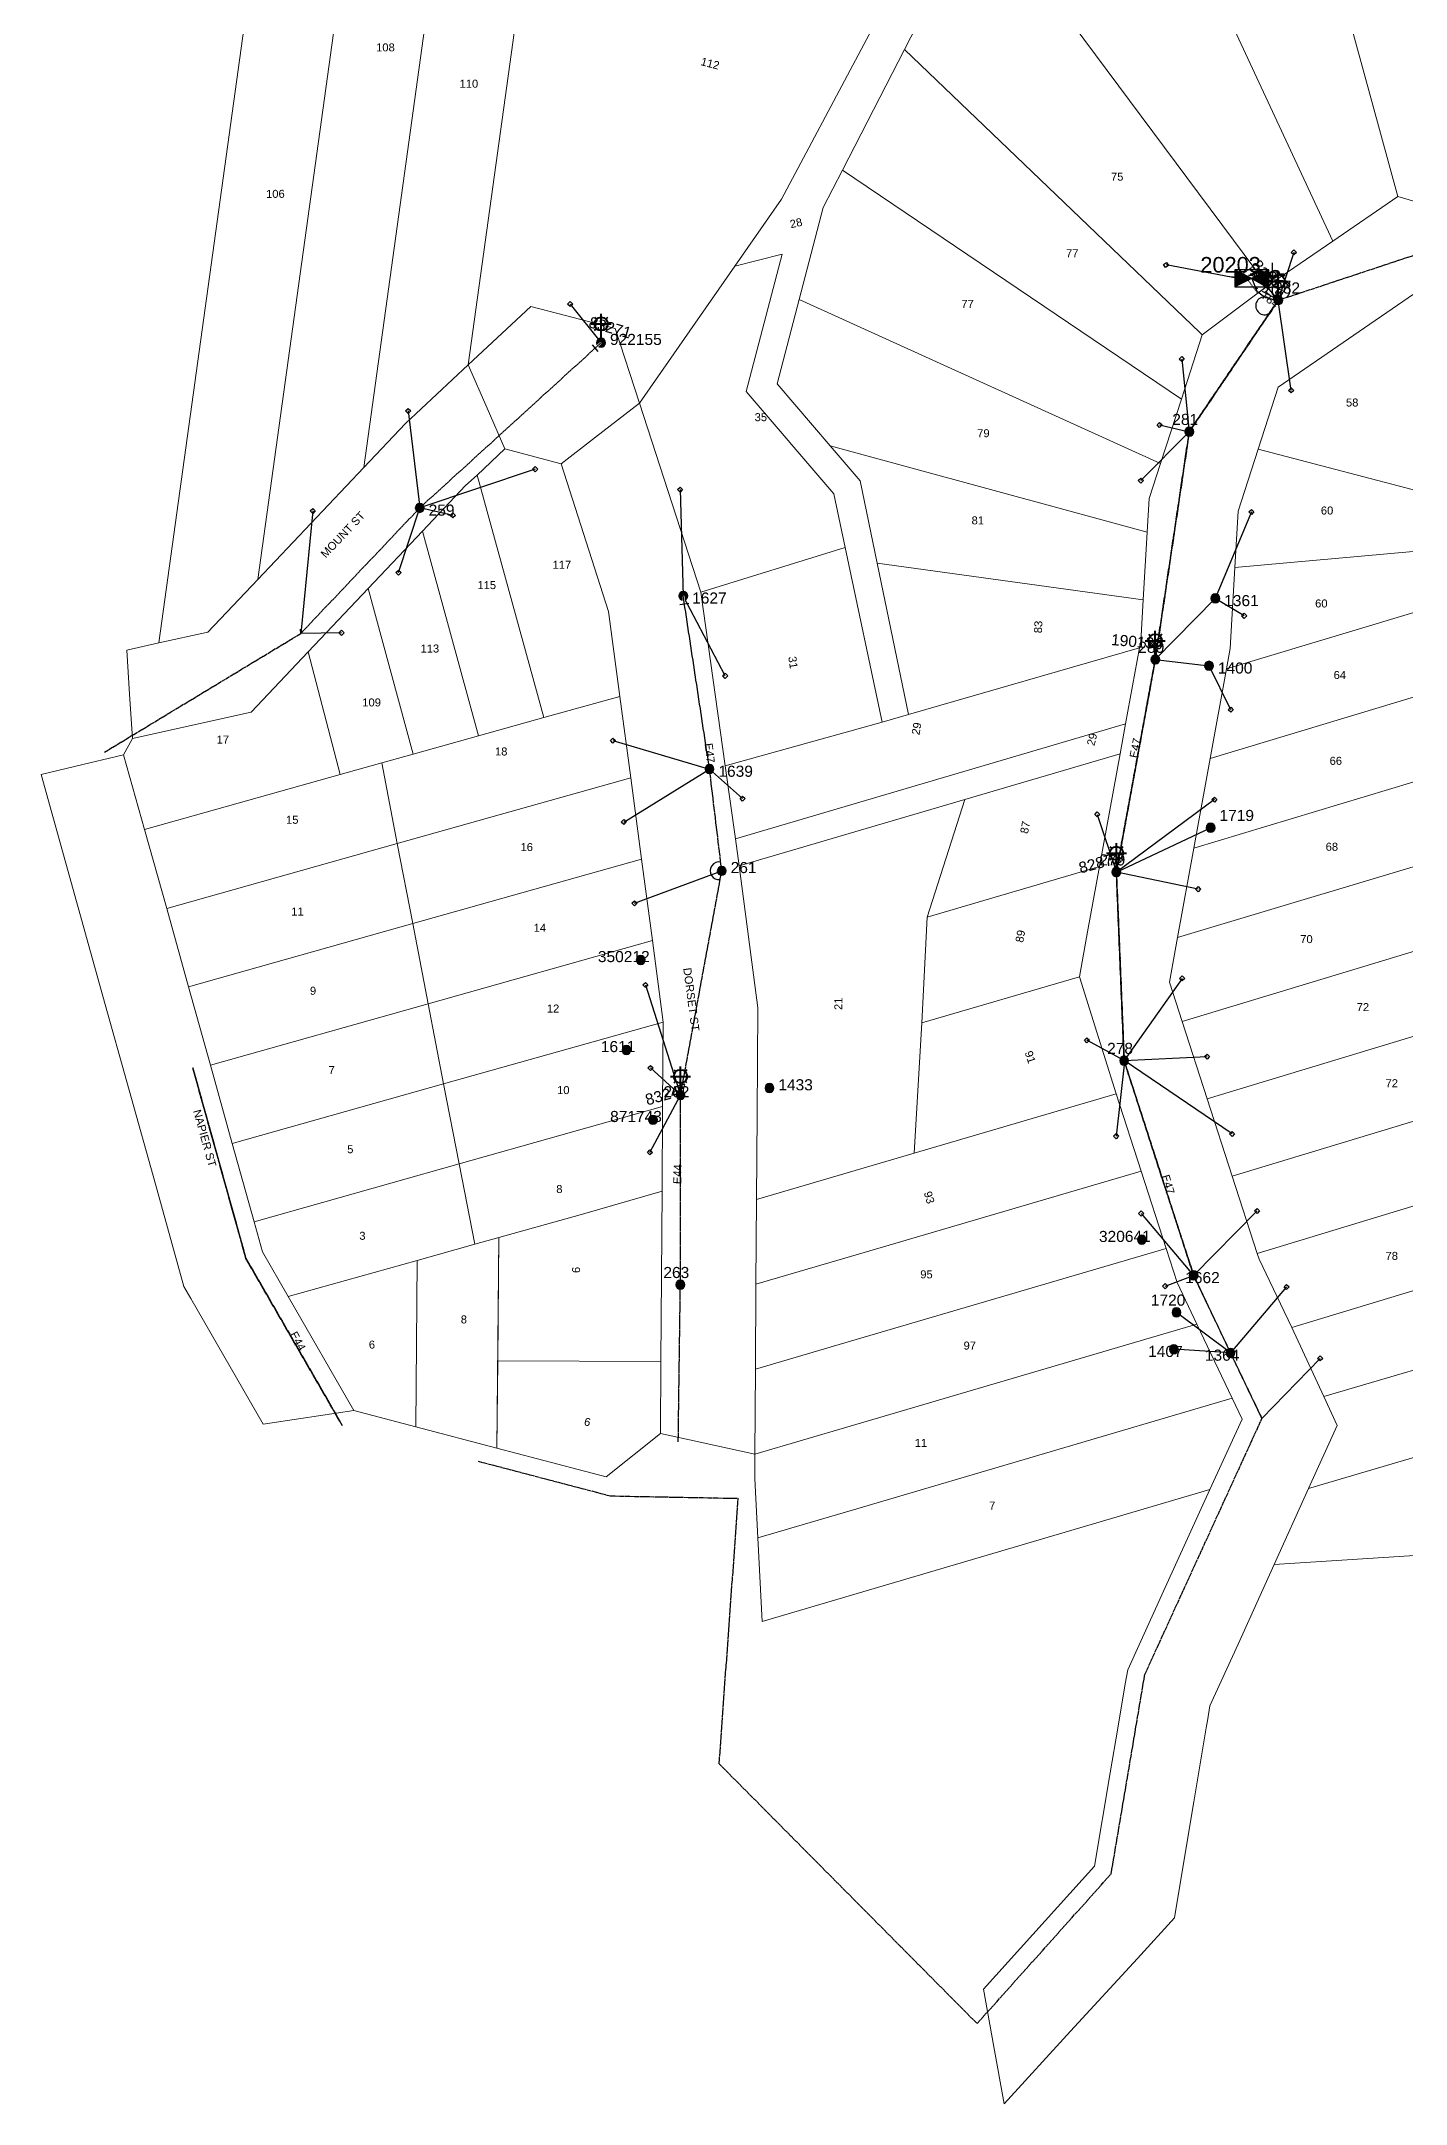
# Model space of a CAD drawing. Header units: metres. Extents: x 252878 to 253885, y 6267535 to 6268425.
# Drawn here: x 252877.7 to 253184.8, y 6267663.7 to 6268127.7 of the extents above; entities that cross this region are included whole.
import ezdxf
from ezdxf.enums import TextEntityAlignment as Align

# ---------------------------------------------------------------- set-up
doc = ezdxf.new("R2010")
doc.units = ezdxf.units.M
for name, pattern in [('Cable Exist OH', [1, 1, 0]), ('Cable Exist UG', [8.2, 4, -1.2, 1.8, -1.2]), ('HIDDEN', [0.375, 0.25, -0.125]), ('HIDDEN2', [0.1875, 0.125, -0.0625])]:
    doc.linetypes.add(name, pattern=pattern)
doc.layers.get('0').update_dxf_attribs({"color": 6})
for name, color, linetype, lineweight in [('Cadastre Land Parcels_SP_EXT', 9, 'Continuous', 5), ('Cadastre Other Property_SP_EXT', 9, 'HIDDEN', 5), ('Cadastre Roads_SP_EXT', 9, 'Continuous', 5)]:
    doc.layers.add(name, color=color, linetype=linetype, lineweight=lineweight)
for name, color, linetype in [('Duct_SP_EXT', 7, 'Continuous'), ('Equip_LV_EXT', 7, 'Continuous'), ('Equip_SP_SL_EXT', 7, 'Continuous'), ('Mains_HV_EXT', 7, 'Continuous'), ('Mains_LV_EXT', 7, 'Continuous'), ('Mains_SL_EXT', 7, 'Continuous'), ('Services_SP_EXT', 7, 'Continuous'), ('Sub_SP_EXT', 7, 'Continuous'), ('SupportsOH_SP_TR_HV_LV_SL_EXT', 7, 'Continuous'), ('Trench_SP_EXT', 7, 'Continuous')]:
    doc.layers.add(name, color=color, linetype=linetype)
doc.styles.add('iecARIAL', font='arial.ttf', dxfattribs={"height": 2})
doc.styles.add('POLE_LABEL', font='arial.ttf')
doc.styles.get("Standard").update_dxf_attribs({"font": 'arial.ttf'})

# ---------------------------------------------------------------- blocks, each defined once
blk = doc.blocks.new('SUB_PADMOUNT_EXT')
for points in [[(0, 0), (-3.84, 1.92), (-3.84, -1.92)], [(0, 0), (3.84, 1.92), (3.84, -1.92)]]:
    blk.add_hatch(color=256).paths.add_polyline_path(points)
for p, q in [((3.84, 1.92), (-3.84, -1.92)), ((-3.84, 1.92), (3.84, -1.92))]:
    blk.add_line(p, q)
blk.add_lwpolyline([(-3.84, -1.92), (3.84, -1.92), (3.84, 1.92), (-3.84, 1.92)], close=True)
for tag, height, flags, p in [('STREET_CODE', 0.2, 9, (1.5, 0)), ('ASSET_NUM', 3.5, 8, (2, 2)), ('CONSTRUCTED_VOLTAGE', 0.2, 9, (1.5, -0.2)), ('OPERATING_VOLTAGE', 0.2, 9, (1.5, -0.6)), ('ORIENTATION', 0.2, 9, (1.5, -0.8)), ('OWNED_BY', 0.2, 9, (1.5, -1)), ('OPERATED_BY', 0.2, 9, (1.5, -1.2)), ('SECONDARY_VOLTAGE', 0.2, 9, (1.5, -1.6)), ('STATE', 0.2, 9, (1.5, -1.8)), ('SUBSTATION_TYPE', 0.2, 9, (1.5, -2.2)), ('STREETNAME', 0.2, 9, (1.5, -3)), ('SUBURB', 0.2, 9, (1.5, -3.2)), ('Z', 0.2, 1, (1.5, -3.6)), ('NO_PHASES', 0.2, 9, (1.5, -0.4)), ('MAINTAINED_BY', 0.2, 9, (1.5, -1.4)), ('PARENT', 0.2, 9, (1.5, -2)), ('USAGE', 0.2, 9, (1.5, -2.4)), ('LEGEND', 0.2, 9, (1.5, -2.6)), ('LOCATION', 0.2, 9, (1.5, -2.8)), ('NOTES', 0.2, 9, (1.5, -3.4))]:
    blk.add_attdef(tag, text='', height=height, dxfattribs=dict(flags=flags)).set_placement(p, align=Align.MIDDLE_LEFT)
blk = doc.blocks.new('SL_LANTERN_EXT')
at = {"lineweight": 40}
for p, q in [((-1.46, 5.68), (-1.06, 5.28)), ((0, 1.97), (0, 6.47)), ((1.46, 5.68), (1.06, 5.28)), ((-2.25, 4.22), (2.25, 4.22)), ((-1.46, 2.76), (-1.06, 3.16)), ((0, 0), (0, 2.72)), ((1.46, 2.76), (1.06, 3.16))]:
    blk.add_line(p, q, dxfattribs=at)
blk.add_circle((0, 4.22), 1.5, dxfattribs=at)
at = {"style": 'iecARIAL', "flags": 8}
blk.add_attdef('ASSET_NUM', (1.5, 1.5), '', height=2.5, dxfattribs=at)
for tag, p, height, flags in [('OPERATING_VOLTAGE', (0.98, -1.65), 0.2, 9), ('ORIENTATION', (0.98, -1.85), 0.2, 9), ('OWNED_BY', (0.98, -2.05), 0.2, 9), ('STATE', (0.98, -2.25), 0.2, 9), ('CONSTRUCTED_VOLTAGE', (0.98, -0.65), 0.2, 9), ('CONTROL_TYPE', (0.98, -0.85), 0.2, 9), ('LANTERN_PURPOSE', (0.98, -1.05), 0.2, 9), ('LANTERN_TYPE', (0.98, -1.25), 0.2, 9), ('NO_PHASES', (0.98, -1.45), 0.2, 9), ('USAGE', (0.98, -2.45), 0.2, 9), ('CEXIST', (0.98, -2.65), 0.2, 9), ('CNEW', (0.98, -2.85), 0.2, 9), ('CNUMBER', (0.98, -3.05), 0.2, 9), ('CREMOVE', (0.98, -3.25), 0.2, 9), ('CREPLACE', (0.98, -3.45), 0.2, 9), ('LKINGHEIGHT', (0.98, -3.65), 0.2, 9), ('LBRACKET', (0.98, -3.85), 0.2, 9), ('LBRACKETVOCAB', (0.98, -4.05), 0.2, 9), ('LCATEGORY', (0.98, -4.25), 0.2, 9), ('LCHARGE1', (0.98, -4.45), 0.2, 9), ('LCHARGE1PERCENT', (0.98, -4.65), 0.2, 9), ('LNUMBER', (2.18, -3.25), 2.5, 8), ('STREETNAME', (0.98, -9.25), 0.2, 9), ('SUBURB', (0.98, -9.45), 0.2, 1), ('LCHARGE2', (0.98, -4.85), 0.2, 9), ('LCHARGE2PERCENT', (0.98, -5.05), 0.2, 9), ('LCHARGE3', (0.98, -5.25), 0.2, 9), ('LCHARGE3PERCENT', (0.98, -5.45), 0.2, 9), ('LEXIST', (0.98, -5.65), 0.2, 9), ('LLAMP', (0.98, -5.85), 0.2, 9), ('LLAMPVOCAB', (0.98, -6.05), 0.2, 9), ('LMAST', (0.98, -6.25), 0.2, 9), ('LMASTVOCAB', (0.98, -6.45), 0.2, 9), ('LNEW', (0.98, -6.65), 0.2, 9), ('LANTNUMBER', (0.98, -6.85), 0.2, 9), ('LOUTREACH', (0.98, -7.25), 0.2, 9), ('LOUTREACHVOCAB', (0.98, -7.45), 0.2, 9), ('LRATECODE', (0.98, -7.65), 0.2, 9), ('LREMOVE', (0.98, -7.85), 0.2, 9), ('LREPLACE', (0.98, -8.05), 0.2, 9), ('LTYPE', (0.98, -8.25), 0.2, 9), ('LTYPEVOCAB', (0.98, -8.45), 0.2, 9), ('LEGEND', (0.98, -8.65), 0.2, 9), ('LOCATION', (0.98, -8.85), 0.2, 9), ('NOTES', (0.98, -9.05), 0.2, 9)]:
    blk.add_attdef(tag, p, '', height=height, dxfattribs=dict(flags=flags))
blk = doc.blocks.new('CCP_EXT')
blk.add_wipeout([(0, 0.57), (0.57, 0), (0, -0.57), (-0.57, 0)])
blk.add_lwpolyline([(-0.57, 0), (0, 0.57), (0.57, 0), (0, -0.57), (-0.57, 0)])
at = {"flags": 1}
blk.add_attdef('Z', (0, 0), '', height=0.2, dxfattribs=at)
at = {"flags": 9}
for tag, p in [('CCP_TYPE', (0, 0)), ('CONSTRUCTED_VOLTAGE', (0, -0.2)), ('OPERATING_VOLTAGE', (0, -0.6)), ('ORIENTATION', (0, -0.8)), ('OWNED_BY', (0, -1)), ('STATE', (0, -1.8)), ('NO_PHASES', (0, -0.4)), ('USAGE', (0, -1.2)), ('LEGEND', (0, -1.4)), ('LIFE_SUPPORT', (0, -1.6)), ('NOTES', (0, -2))]:
    blk.add_attdef(tag, text='', height=0.2, dxfattribs=at).set_placement(p, align=Align.MIDDLE_LEFT)
blk = doc.blocks.new('POLE_EXT')
blk.add_hatch(color=256).paths.add_polyline_path([(-1, 0, 1), (1, 0, 1)])
blk.add_lwpolyline([(-1, 0, 1), (1, 0, 1)], format="xyb", close=True)
for tag, height, flags, p in [('pNumber', 2.5, 8, (-17.84, 2.07)), ('OWNED_BY', 0.2, 9, (1.35, -0.4)), ('SPECIAL_USE', 0.2, 9, (1.35, -0.8)), ('STATE', 0.2, 9, (1.35, -1)), ('cLV', 0.2, 9, (1.35, -1.4)), ('hDepth', 0.2, 9, (1.35, -1.6)), ('hDia', 0.2, 9, (1.35, -1.8)), ('cHV', 0.2, 9, (1.35, -2)), ('cLinedev', 0.2, 9, (1.35, -3.4)), ('pExisting', 0.2, 9, (1.35, -3.8)), ('pFooting', 0.2, 9, (1.35, -4.4)), ('pNew', 0.2, 9, (1.35, -4.6)), ('PARENT', 0.2, 9, (1.35, -0.6)), ('USAGE', 0.2, 9, (1.35, -1.2)), ('LBRACKET', 0.2, 9, (1.35, -2.2)), ('LExisting', 0.2, 9, (1.35, -2.4)), ('LANTNUMBER', 0.2, 9, (1.35, -2.6)), ('LOther', 0.2, 9, (1.35, -2.8)), ('LRemove', 0.2, 9, (1.35, -3)), ('LEGEND', 0.2, 9, (1.35, -3.2)), ('LOCATION', 0.2, 9, (1.35, -3.6)), ('PFNUMBER', 0.2, 9, (1.35, -4)), ('NEWPFNUMBER', 0.2, 9, (1.35, -4.2)), ('pRelocate', 0.2, 9, (1.35, -5)), ('pRemove', 0.2, 9, (1.35, -5.2)), ('pReplace', 0.2, 9, (1.35, -5.4)), ('pStay', 0.2, 9, (1.35, -5.6)), ('pType', 0.2, 9, (1.35, -5.8)), ('cspan', 0.2, 9, (1.35, -6)), ('STREETNAME', 0.2, 9, (1.35, -6.2)), ('SUBURB', 0.2, 9, (1.35, -6.4)), ('OPERATED_BY', 0.2, 9, (1.36, -7.01)), ('NOTES', 0.2, 9, (1.35, -6.6)), ('MAINTAINED_BY', 0.2, 9, (1.36, -6.81))]:
    blk.add_attdef(tag, text='', height=height, dxfattribs=dict(flags=flags)).set_placement(p, align=Align.MIDDLE_LEFT)
at = {"style": 'POLE_LABEL'}
for tag, height, flags, p in [('STRUCTURE_PLANT_NUMBER', 0.2, 9, (1.35, 0.03)), ('ASSET_NUM', 2.5, 8, (2, 2)), ('STREET_CODE', 0.2, 9, (1.35, -0.2))]:
    blk.add_attdef(tag, text='', height=height, dxfattribs=dict(at, flags=flags)).set_placement(p, align=Align.MIDDLE_LEFT)
at = {"flags": 1}
blk.add_attdef('Z', (1.35, -7.33), '', height=0.2, dxfattribs=at)
blk = doc.blocks.new('LV_UG_DFUSE_CLOSED_EXT')
for points in [[(1, 0), (0, 0)], [(5.04, 0.73), (2.16, -0.72)], [(5.05, -0.71), (2.16, 0.72)], [(6.2, 0.01), (7.2, 0.01)]]:
    blk.add_lwpolyline(points)
for centre in [(1.8, 0), (5.4, 0.01)]:
    blk.add_circle(centre, 0.8)
at = {"flags": 9}
for tag, p in [('ACTUAL_STATUS', (0, 0)), ('CONSTRUCTED_VOLTAGE', (0, -0.2)), ('OPERATING_VOLTAGE', (0, -0.6)), ('ORIENTATION', (0, -0.8)), ('STATE', (0, -1)), ('SWITCH_TYPE', (0, -1.2)), ('NO_PHASES', (0, -0.4)), ('USAGE', (0, -1.4)), ('NOTES', (0, -1.6))]:
    blk.add_attdef(tag, text='', height=0.2, dxfattribs=at).set_placement(p, align=Align.MIDDLE_LEFT)
at = {"flags": 1}
blk.add_attdef('Z', (0, 0), '', height=0.2, dxfattribs=at)
blk = doc.blocks.new('End Shackle_EXT')
blk.add_wipeout([(0, 0.25), (1.81, 0.25), (1.82, -0.25), (0, -0.25)])
blk.add_line((1.81, -1), (1.81, 1))
at = {"flags": 1}
blk.add_attdef('Z', (0, 0), '', height=0.2, dxfattribs=at)
at = {"flags": 9}
for tag, p in [('CONNECTOR_TYPE', (0, 0)), ('CONSTRUCTED_VOLTAGE', (0, -0.2)), ('OPERATING_VOLTAGE', (0, -0.6)), ('ORIENTATION', (0, -0.8)), ('OWNED_BY', (0, -1)), ('STATE', (0, -1.2)), ('NO_PHASES', (0, -0.4)), ('USAGE', (0, -1.4)), ('NOTES', (0, -1.6))]:
    blk.add_attdef(tag, text='', height=0.2, dxfattribs=at).set_placement(p, align=Align.MIDDLE_LEFT)
blk = doc.blocks.new('CONNECTOR_NODE_EXT')
h = blk.add_hatch(color=256)
edge = h.paths.add_edge_path()
edge.add_arc((0, 0), 0.5, 0, 360)
blk.add_circle((0, 0), 0.5)
at = {"flags": 1}
blk.add_attdef('Z', (0, 0), '', height=0.2, dxfattribs=at)
at = {"flags": 9}
for tag, p in [('CONNECTOR_TYPE', (0, 0)), ('CONSTRUCTED_VOLTAGE', (0, -0.2)), ('OPERATING_VOLTAGE', (0, -0.6)), ('ORIENTATION', (0, -0.8)), ('SUBTYPE', (0, -1)), ('NO_PHASES', (0, -0.4)), ('USAGE', (0, -1.2)), ('NOTES', (0, -1.4))]:
    blk.add_attdef(tag, text='', height=0.2, dxfattribs=at).set_placement(p, align=Align.MIDDLE_LEFT)

msp = doc.modelspace()

# ---------------------------------------------------------------- linework, layer by layer
at = {"layer": 'Cadastre Land Parcels_SP_EXT', "linetype": 'Continuous'}
for points in [[(252957.82, 6268233.03), (252937.89, 6268235.72), (252904.21, 6267992.36), (252915.27, 6267994.79), (252926.51, 6268006.67), (252957.82, 6268233.03)], [(252977.77, 6268230.34), (252957.82, 6268233.03), (252926.51, 6268006.67), (252950.32, 6268031.81), (252977.77, 6268230.34)], [(252997.79, 6268227.64), (252977.77, 6268230.34), (252950.32, 6268031.81), (252959.73, 6268041.74), (252973.85, 6268054.93), (252997.79, 6268227.64)], [(253016.96, 6268225.05), (252997.79, 6268227.64), (252973.85, 6268054.93), (252987.92, 6268068.06), (252995.71, 6268066.04), (253006.87, 6268063.14), (253012.35, 6268046.28), (253033.87, 6268077.16), (253044.37, 6268092.21), (253108.59, 6268212.88), (253108.07, 6268212.96), (253016.96, 6268225.05)], [(253116.16, 6268211.87), (253108.59, 6268212.88), (253044.37, 6268092.21), (253033.87, 6268077.16), (253044.47, 6268079.87), (253036.39, 6268048.97), (253056.15, 6268025.94), (253058.65, 6268013.82), (253066.98, 6267974.56), (253072.91, 6267976.3), (253065.9, 6268010.3), (253062.08, 6268028.85), (253055.29, 6268036.74), (253043.37, 6268050.66), (253048.35, 6268069.65), (253053.75, 6268090.34), (253058.07, 6268098.73), (253072, 6268125.88), (253089.17, 6268159.4), (253111.05, 6268201.92), (253112.08, 6268203.92), (253116.16, 6268211.87)], [(253183.09, 6268092.84), (253151.82, 6268206.89), (253118.6, 6268211.5), (253116.16, 6268211.87), (253112.08, 6268203.92), (253168.44, 6268082.76), (253183.09, 6268092.84)], [(253194.13, 6268201.19), (253151.82, 6268206.89), (253183.09, 6268092.84), (253196.89, 6268088.76), (253194.13, 6268201.19)], [(253168.44, 6268082.76), (253112.08, 6268203.92), (253111.05, 6268201.92), (253089.17, 6268159.4), (253153.75, 6268072.68), (253168.44, 6268082.76)], [(253153.75, 6268072.68), (253089.17, 6268159.4), (253072, 6268125.88), (253138.47, 6268062.22), (253139.04, 6268061.72), (253153.75, 6268072.68)], [(253134.33, 6268047.24), (253139.04, 6268061.72), (253138.47, 6268062.22), (253072, 6268125.88), (253058.07, 6268098.73), (253134.33, 6268047.24)], [(253134.33, 6268047.24), (253058.07, 6268098.73), (253053.75, 6268090.34), (253048.35, 6268069.65), (253129.62, 6268032.74), (253134.33, 6268047.24)], [(253058.65, 6268013.82), (253056.15, 6268025.93), (253036.39, 6268048.97), (253044.47, 6268079.87), (253033.87, 6268077.16), (253012.35, 6268046.28), (253026.15, 6268003.79), (253058.65, 6268013.82)], [(253129.62, 6268032.74), (253048.35, 6268069.65), (253043.37, 6268050.66), (253055.29, 6268036.74), (253126.61, 6268017.26), (253127.07, 6268024.87), (253129.62, 6268032.74)], [(253191.16, 6268025.58), (253186.59, 6268070.83), (253156.15, 6268049.9), (253151.63, 6268035.94), (253191.16, 6268025.58)], [(253007.98, 6267980.35), (253005.41, 6267999.46), (252994.74, 6268032.7), (252982.09, 6268036.01), (252975.83, 6268030.14), (252990.82, 6267975.56), (253007.98, 6267980.35)], [(253126.61, 6268017.26), (253055.29, 6268036.74), (253062.08, 6268028.85), (253065.9, 6268010.3), (253125.71, 6268002.04), (253126.61, 6268017.26)], [(253191.16, 6268025.58), (253151.63, 6268035.94), (253147.11, 6268021.99), (253146.38, 6268009.36), (253192.38, 6268013.46), (253191.16, 6268025.58)], [(252990.82, 6267975.56), (252975.83, 6268030.14), (252973.26, 6268027.77), (252963.53, 6268017.48), (252976.14, 6267971.45), (252990.82, 6267975.56)], [(252976.14, 6267971.45), (252963.53, 6268017.48), (252951.29, 6268004.58), (252961.45, 6267967.35), (252976.14, 6267971.45)], [(253031.66, 6267964.74), (253066.99, 6267974.56), (253058.65, 6268013.82), (253026.15, 6268003.79), (253031.66, 6267964.74)], [(253193.6, 6268001.31), (253192.38, 6268013.46), (253146.38, 6268009.36), (253145.33, 6267991.09), (253144.5, 6267986.51), (253193.6, 6268001.31)], [(253124.92, 6267991.27), (253125.19, 6267992.66), (253125.71, 6268002.04), (253065.9, 6268010.3), (253072.91, 6267976.3), (253124.92, 6267991.27)], [(252944.99, 6267962.73), (252954.37, 6267965.36), (252961.45, 6267967.35), (252951.29, 6268004.58), (252937.84, 6267990.37), (252944.99, 6267962.73)], [(253195.48, 6267982.83), (253193.6, 6268001.31), (253144.5, 6267986.51), (253140.82, 6267966.36), (253195.48, 6267982.83)], [(252944.99, 6267962.73), (252937.84, 6267990.37), (252924.95, 6267976.76), (252898.29, 6267970.89), (252896.28, 6267967.22), (252900.96, 6267950.42), (252944.99, 6267962.73)], [(253121.78, 6267974.13), (253124.92, 6267991.27), (253072.91, 6267976.3), (253066.99, 6267974.56), (253031.66, 6267964.74), (253033.99, 6267948.3), (253121.78, 6267974.13)], [(252957.86, 6267947.23), (253010.42, 6267962.02), (253007.98, 6267980.35), (252990.82, 6267975.56), (252976.14, 6267971.45), (252961.45, 6267967.35), (252954.37, 6267965.36), (252957.86, 6267947.23)], [(253197.36, 6267964.33), (253195.48, 6267982.83), (253140.82, 6267966.36), (253137.15, 6267946.22), (253197.36, 6267964.33)], [(253120.54, 6267967.42), (253121.78, 6267974.13), (253033.99, 6267948.3), (253034.78, 6267942.2), (253085.59, 6267957.14), (253120.54, 6267967.42)], [(253077.13, 6267930.69), (253115.92, 6267942.06), (253120.54, 6267967.42), (253085.59, 6267957.14), (253077.13, 6267930.69)], [(252957.86, 6267947.23), (252954.37, 6267965.36), (252944.99, 6267962.73), (252900.96, 6267950.42), (252905.97, 6267932.65), (252957.86, 6267947.23)], [(253012.84, 6267943.69), (253010.42, 6267962.02), (252957.86, 6267947.23), (252961.35, 6267929.23), (253012.84, 6267943.69)], [(253199.24, 6267945.83), (253197.36, 6267964.33), (253137.15, 6267946.22), (253133.48, 6267926.08), (253199.24, 6267945.83)], [(253074.18, 6267877.58), (253075.92, 6267906.88), (253077.13, 6267930.69), (253085.59, 6267957.14), (253034.78, 6267942.2), (253039.02, 6267910.29), (253038.86, 6267886.24), (253038.73, 6267867.17), (253074.18, 6267877.58)], [(252961.35, 6267929.23), (252957.86, 6267947.23), (252905.97, 6267932.65), (252910.89, 6267915.02), (252961.35, 6267929.23)], [(253015.29, 6267925.39), (253012.84, 6267943.69), (252961.35, 6267929.23), (252964.81, 6267911.19), (253015.29, 6267925.39)], [(253206.58, 6267928.98), (253199.24, 6267945.83), (253133.48, 6267926.08), (253131.65, 6267916.05), (253134.52, 6267907.2), (253206.58, 6267928.98)], [(253075.92, 6267906.88), (253111.39, 6267917.25), (253113.23, 6267927.33), (253115.92, 6267942.06), (253077.13, 6267930.69), (253075.92, 6267906.88)], [(252964.81, 6267911.19), (252961.35, 6267929.23), (252910.89, 6267915.02), (252915.8, 6267897.4), (252964.81, 6267911.19)], [(253213.93, 6267912.15), (253206.58, 6267928.98), (253134.52, 6267907.2), (253140.15, 6267889.79), (253213.93, 6267912.15)], [(253017.71, 6267907.07), (253015.29, 6267925.39), (252964.81, 6267911.19), (252968.3, 6267893.16), (253017.71, 6267907.07)], [(253119.65, 6267890.95), (253114.11, 6267908.61), (253111.39, 6267917.25), (253075.92, 6267906.88), (253074.18, 6267877.58), (253119.65, 6267890.95)], [(252968.3, 6267893.16), (252964.81, 6267911.19), (252915.8, 6267897.4), (252920.71, 6267879.77), (252968.3, 6267893.16)], [(253221.3, 6267895.29), (253213.93, 6267912.15), (253140.15, 6267889.79), (253145.79, 6267872.39), (253221.3, 6267895.29)], [(253017.59, 6267888.06), (253017.71, 6267907.07), (252968.3, 6267893.16), (252971.77, 6267875.16), (253017.59, 6267888.06)], [(252925.63, 6267862.15), (252971.77, 6267875.16), (252968.3, 6267893.16), (252920.71, 6267879.77), (252925.63, 6267862.15)], [(253228.65, 6267878.44), (253221.3, 6267895.29), (253145.79, 6267872.39), (253151.43, 6267854.98), (253228.65, 6267878.44)], [(253017.47, 6267869.04), (253017.59, 6267888.06), (252971.77, 6267875.16), (252975.34, 6267857.08), (252980.72, 6267858.57), (252999.02, 6267863.7), (253017.47, 6267869.04)], [(253125.26, 6267873.52), (253119.65, 6267890.95), (253074.18, 6267877.58), (253038.73, 6267867.17), (253038.6, 6267848.06), (253061.65, 6267854.85), (253125.26, 6267873.52)], [(253235.99, 6267861.59), (253228.65, 6267878.44), (253151.43, 6267854.98), (253151.83, 6267853.75), (253156.68, 6267843.7), (253159.18, 6267838.33), (253178.25, 6267844.11), (253235.99, 6267861.59)], [(252962.38, 6267853.44), (252975.34, 6267857.08), (252971.77, 6267875.16), (252925.63, 6267862.15), (252927.53, 6267855.35), (252933.32, 6267845.3), (252962.38, 6267853.44)], [(253130.9, 6267856.12), (253125.26, 6267873.52), (253061.65, 6267854.85), (253038.6, 6267848.06), (253038.47, 6267828.97), (253058.57, 6267834.88), (253130.9, 6267856.12)], [(252980.48, 6267830.83), (253017.22, 6267830.68), (253017.47, 6267869.04), (252999.02, 6267863.7), (252980.72, 6267858.57), (252980.48, 6267830.83)], [(253243.08, 6267845.34), (253235.99, 6267861.59), (253178.25, 6267844.11), (253159.18, 6267838.33), (253166.41, 6267822.79), (253243.08, 6267845.34)], [(252980.72, 6267858.57), (252975.34, 6267857.08), (252962.38, 6267853.44), (252962.05, 6267816), (252980.31, 6267811.2), (252980.72, 6267858.57)], [(253137.81, 6267839.12), (253133.36, 6267848.5), (253130.9, 6267856.12), (253058.57, 6267834.88), (253038.47, 6267828.97), (253038.35, 6267809.87), (253059.76, 6267816.18), (253137.81, 6267839.12)], [(252962.38, 6267853.44), (252933.32, 6267845.3), (252948.12, 6267819.65), (252962.05, 6267816), (252962.38, 6267853.44)], [(253250.51, 6267827.93), (253243.08, 6267845.34), (253166.41, 6267822.79), (253169.4, 6267816.33), (253162.94, 6267802.09), (253250.51, 6267827.93)], [(253145.79, 6267822.42), (253137.81, 6267839.12), (253059.76, 6267816.18), (253038.35, 6267809.87), (253038.31, 6267804.28), (253039.02, 6267791), (253061.28, 6267797.56), (253145.79, 6267822.42)], [(252980.31, 6267811.2), (252998.58, 6267806.41), (253004.91, 6267804.75), (253017.12, 6267814.5), (253017.22, 6267830.68), (252980.48, 6267830.83), (252980.31, 6267811.2)], [(253250.36, 6267809.52), (253250.51, 6267827.93), (253162.94, 6267802.09), (253155.2, 6267785.02), (253250.09, 6267791.1), (253250.36, 6267809.52)], [(253140.77, 6267801.87), (253148.05, 6267817.74), (253145.79, 6267822.42), (253061.28, 6267797.56), (253039.02, 6267791), (253040.02, 6267772.23), (253062.61, 6267778.89), (253140.77, 6267801.87)]]:
    msp.add_lwpolyline(points, close=True, dxfattribs=at)
at = {"layer": 'Cadastre Other Property_SP_EXT', "linetype": 'HIDDEN2'}
msp.add_lwpolyline([(253148.26, 6268075.46), (253151.54, 6268071.04), (253153.75, 6268072.69), (253150.46, 6268077.1), (253148.26, 6268075.46)], close=True, dxfattribs=at)
at = {"layer": 'Cadastre Roads_SP_EXT', "linetype": 'Continuous'}
msp.add_lwpolyline([(252900.96, 6267950.42), (252896.28, 6267967.22), (252885.51, 6267964.63), (252877.74, 6267962.76), (252891.63, 6267912.9), (252897.53, 6267891.74), (252903.43, 6267870.59), (252909.86, 6267847.58), (252911.38, 6267844.89), (252927.68, 6267816.62), (252936.2, 6267817.89), (252948.12, 6267819.65), (252933.32, 6267845.3), (252927.53, 6267855.35), (252925.63, 6267862.15), (252920.71, 6267879.77), (252915.8, 6267897.4), (252910.89, 6267915.02), (252905.97, 6267932.65), (252900.96, 6267950.42)], close=True, dxfattribs=at)
at = {"layer": 'Duct_SP_EXT', "linetype": 'Continuous'}
msp.add_lwpolyline([(253154.79, 6268077.92), (253154.87, 6268074.05), (253153.32, 6268071.19)], dxfattribs=at)
at = {"layer": 'Mains_HV_EXT', "linetype": 'Cable Exist UG'}
msp.add_lwpolyline([(253158.82, 6268073.72), (253150.21, 6268074.4)], dxfattribs=at)
at = {"layer": 'Mains_HV_EXT', "linetype": 'Cable Exist OH'}
for points in [[(253156.14, 6268069.48), (253158.82, 6268073.72)], [(252945.49, 6267816.3), (252923.81, 6267853.87), (252911.85, 6267896.76)]]:
    msp.add_lwpolyline(points, dxfattribs=at)
at = {"layer": 'Mains_LV_EXT', "linetype": 'Cable Exist UG'}
for points in [[(253150.21, 6268074.4), (253147.1, 6268074.38)], [(253150.21, 6268074.4), (253151.3, 6268071.55), (253153.25, 6268070.06), (253156.14, 6268069.48)], [(253150.21, 6268074.4), (253152.82, 6268072.86), (253154, 6268071.97), (253156.14, 6268069.48)]]:
    msp.add_lwpolyline(points, dxfattribs=at)
at = {"layer": 'Mains_LV_EXT', "linetype": 'Continuous'}
for points in [[(253158.04, 6268070.11, 1.875225), (253154.84, 6268071)], [(253154.18, 6268069.87, 3.307), (253155.02, 6268067.82)], [(253030.66, 6267943.07, 1.163574), (253030.54, 6267939.12)]]:
    msp.add_lwpolyline(points, format="xyb", dxfattribs=at)
at = {"layer": 'Mains_LV_EXT', "linetype": 'Cable Exist OH'}
for points in [[(253128.47, 6267988.64), (253119.71, 6267940.81)], [(253030.9, 6267941.08), (253028.14, 6267964)], [(253021.61, 6267890.63), (253030.9, 6267941.08)], [(253119.71, 6267940.81), (253121.45, 6267898.39)], [(253021.11, 6267812.65), (253021.58, 6267847.97), (253021.61, 6267890.63)], [(252945.49, 6267816.3), (252923.81, 6267853.87)], [(253137.09, 6267850.07), (253145.39, 6267832.62)], [(253145.39, 6267832.62), (253152.47, 6267817.87)]]:
    msp.add_lwpolyline(points, dxfattribs=at)
at = {"layer": 'Mains_SL_EXT', "linetype": 'Cable Exist OH'}
for points in [[(253128.47, 6267988.64), (253119.71, 6267940.81)], [(252911.85, 6267896.76), (252923.81, 6267853.87), (252945.49, 6267816.3)], [(253021.11, 6267812.65), (253021.58, 6267847.97), (253021.61, 6267890.63)]]:
    msp.add_lwpolyline(points, dxfattribs=at)
at = {"layer": 'Services_SP_EXT'}
for points in [[(253145.23, 6268074.8), (253150.21, 6268074.4)], [(253128.47, 6267988.64), (253141.97, 6268002.39)], [(253128.47, 6267988.64), (253140.56, 6267987.23)], [(253119.71, 6267940.81), (253140.91, 6267950.8)], [(253145.39, 6267832.62), (253133.23, 6267841.75)], [(253145.39, 6267832.62), (253132.64, 6267833.44)]]:
    msp.add_lwpolyline(points, dxfattribs=at)
at = {"layer": 'Trench_SP_EXT', "linetype": 'Cable Exist UG'}
msp.add_lwpolyline([(253156.1, 6268069.53), (253151.02, 6268072.28)], dxfattribs=at)

# ---------------------------------------------------------------- block references
at = {"layer": 'Equip_LV_EXT'}
for name, p in [('CONNECTOR_NODE_EXT', (253147.1, 6268074.38)), ('LV_UG_DFUSE_CLOSED_EXT', (253149.47, 6268075.07)), ('LV_UG_DFUSE_CLOSED_EXT', (253149.81, 6268075.31)), ('LV_UG_DFUSE_CLOSED_EXT', (253150.21, 6268075.4))]:
    msp.add_blockref(name, p, dxfattribs=at)
at = {"layer": 'Equip_SP_SL_EXT'}
ref = msp.add_blockref('SL_LANTERN_EXT', (253156.14, 6268069.48), dxfattribs=at)
ref.add_attrib('ASSET_NUM', '82871', dxfattribs={"layer": '0', "height": 2.5, "rotation": 305.541, "style": 'iecARIAL'}).set_placement((253157.64, 6268070.98), align=Align.TOP_RIGHT)
ref = msp.add_blockref('SL_LANTERN_EXT', (253003.74, 6268059.91), dxfattribs=at)
ref.add_attrib('ASSET_NUM', '83271', dxfattribs={"layer": '0', "height": 2.5, "rotation": 344.3082, "style": 'iecARIAL'}).set_placement((253005.24, 6268061.41), align=Align.BOTTOM_CENTER)
ref = msp.add_blockref('SL_LANTERN_EXT', (253128.47, 6267988.64), dxfattribs=at)
ref.add_attrib('ASSET_NUM', '190136', dxfattribs={"layer": '0', "height": 2.5, "rotation": 354.998, "style": 'iecARIAL'}).set_placement((253129.97, 6267990.14), align=Align.BOTTOM_RIGHT)
ref = msp.add_blockref('SL_LANTERN_EXT', (253119.71, 6267940.81), dxfattribs=at)
ref.add_attrib('ASSET_NUM', '82872', dxfattribs={"layer": '0', "height": 2.5, "rotation": 15.2658, "style": 'iecARIAL'}).set_placement((253121.21, 6267942.31), align=Align.BOTTOM_RIGHT)
ref = msp.add_blockref('SL_LANTERN_EXT', (253021.61, 6267890.63), dxfattribs=at)
ref.add_attrib('ASSET_NUM', '83247', dxfattribs={"layer": '0', "height": 2.5, "rotation": 15.7271, "style": 'iecARIAL'}).set_placement((253023.11, 6267892.13), align=Align.MIDDLE_RIGHT)
at = {"layer": 'Sub_SP_EXT'}
ref = msp.add_blockref('SUB_PADMOUNT_EXT', (253150.21, 6268074.4), dxfattribs=at)
ref.add_attrib('ASSET_NUM', '20203', dxfattribs={"layer": '0', "height": 3.5}).set_placement((253152.21, 6268074.65), align=Align.BOTTOM_RIGHT)
at = {"layer": 'SupportsOH_SP_TR_HV_LV_SL_EXT'}
ref = msp.add_blockref('POLE_EXT', (253156.14, 6268069.48), dxfattribs=at)
ref.add_attrib('ASSET_NUM', '282', dxfattribs={"layer": '0', "height": 2.5, "rotation": 0.0122, "style": 'POLE_LABEL'}).set_placement((253158.14, 6268070.23), align=Align.BOTTOM_CENTER)
ref = msp.add_blockref('POLE_EXT', (253003.74, 6268059.91), dxfattribs=at)
ref.add_attrib('ASSET_NUM', '922155', dxfattribs={"layer": '0', "height": 2.5, "style": 'POLE_LABEL'}).set_placement((253005.74, 6268060.66), align=Align.MIDDLE_LEFT)
ref = msp.add_blockref('POLE_EXT', (253136.12, 6268039.9), dxfattribs=at)
ref.add_attrib('ASSET_NUM', '281', dxfattribs={"layer": '0', "height": 2.5, "style": 'POLE_LABEL'}).set_placement((253138.12, 6268040.66), align=Align.BOTTOM_RIGHT)
ref = msp.add_blockref('POLE_EXT', (253022.23, 6268002.97), dxfattribs=at)
ref.add_attrib('ASSET_NUM', '1627', dxfattribs={"layer": '0', "height": 2.5, "style": 'POLE_LABEL'}).set_placement((253024.23, 6268003.72), align=Align.TOP_LEFT)
ref = msp.add_blockref('POLE_EXT', (253128.47, 6267988.64), dxfattribs=at)
ref.add_attrib('ASSET_NUM', '280', dxfattribs={"layer": '0', "height": 2.5, "style": 'POLE_LABEL'}).set_placement((253130.47, 6267989.39), align=Align.BOTTOM_RIGHT)
ref = msp.add_blockref('POLE_EXT', (253140.56, 6267987.23), dxfattribs=at)
ref.add_attrib('ASSET_NUM', '1400', dxfattribs={"layer": '0', "height": 2.5, "style": 'POLE_LABEL'}).set_placement((253142.56, 6267987.98), align=Align.TOP_LEFT)
ref = msp.add_blockref('POLE_EXT', (253028.14, 6267964), dxfattribs=at)
ref.add_attrib('ASSET_NUM', '1639', dxfattribs={"layer": '0', "height": 2.5, "style": 'POLE_LABEL'}).set_placement((253030.14, 6267964.75), align=Align.TOP_LEFT)
ref = msp.add_blockref('POLE_EXT', (253030.9, 6267941.08), dxfattribs=at)
ref.add_attrib('ASSET_NUM', '261', dxfattribs={"layer": '0', "height": 2.5, "style": 'POLE_LABEL'}).set_placement((253032.9, 6267941.83), align=Align.MIDDLE_LEFT)
ref = msp.add_blockref('POLE_EXT', (253119.71, 6267940.81), dxfattribs=at)
ref.add_attrib('ASSET_NUM', '279', dxfattribs={"layer": '0', "height": 2.5, "style": 'POLE_LABEL'}).set_placement((253121.71, 6267941.56), align=Align.BOTTOM_RIGHT)
ref = msp.add_blockref('POLE_EXT', (253012.67, 6267921.05), dxfattribs=at)
ref.add_attrib('ASSET_NUM', '350212', dxfattribs={"layer": '0', "height": 2.5, "style": 'POLE_LABEL'}).set_placement((253014.67, 6267921.8), align=Align.MIDDLE_RIGHT)
ref = msp.add_blockref('POLE_EXT', (253009.45, 6267900.8), dxfattribs=at)
ref.add_attrib('ASSET_NUM', '1611', dxfattribs={"layer": '0', "height": 2.5, "style": 'POLE_LABEL'}).set_placement((253011.45, 6267901.55), align=Align.MIDDLE_RIGHT)
ref = msp.add_blockref('POLE_EXT', (253121.45, 6267898.39), dxfattribs=at)
ref.add_attrib('ASSET_NUM', '278', dxfattribs={"layer": '0', "height": 2.5, "style": 'POLE_LABEL'}).set_placement((253123.45, 6267899.14), align=Align.BOTTOM_RIGHT)
ref = msp.add_blockref('POLE_EXT', (253021.61, 6267890.63), dxfattribs=at)
ref.add_attrib('ASSET_NUM', '262', dxfattribs={"layer": '0', "height": 2.5, "style": 'POLE_LABEL'}).set_placement((253023.61, 6267891.38), align=Align.MIDDLE_RIGHT)
ref = msp.add_blockref('POLE_EXT', (253041.63, 6267892.21), dxfattribs=at)
ref.add_attrib('ASSET_NUM', '1433', dxfattribs={"layer": '0', "height": 2.5, "rotation": 359.9366, "style": 'POLE_LABEL'}).set_placement((253043.63, 6267892.96), align=Align.MIDDLE_LEFT)
ref = msp.add_blockref('POLE_EXT', (253015.42, 6267885.07), dxfattribs=at)
ref.add_attrib('ASSET_NUM', '871743', dxfattribs={"layer": '0', "height": 2.5, "style": 'POLE_LABEL'}).set_placement((253017.42, 6267885.82), align=Align.MIDDLE_RIGHT)
ref = msp.add_blockref('POLE_EXT', (253125.44, 6267858.12), dxfattribs=at)
ref.add_attrib('ASSET_NUM', '320641', dxfattribs={"layer": '0', "height": 2.5, "rotation": 0.2221, "style": 'POLE_LABEL'}).set_placement((253127.44, 6267858.87), align=Align.MIDDLE_RIGHT)
ref = msp.add_blockref('POLE_EXT', (253021.58, 6267847.97), dxfattribs=at)
ref.add_attrib('ASSET_NUM', '263', dxfattribs={"layer": '0', "height": 2.5, "style": 'POLE_LABEL'}).set_placement((253023.58, 6267848.72), align=Align.BOTTOM_RIGHT)
ref = msp.add_blockref('POLE_EXT', (253137.09, 6267850.07), dxfattribs=at)
ref.add_attrib('ASSET_NUM', '1662', dxfattribs={"layer": '0', "height": 2.5, "style": 'POLE_LABEL'}).set_placement((253139.09, 6267850.82), align=Align.TOP_CENTER)
ref = msp.add_blockref('POLE_EXT', (253132.64, 6267833.44), dxfattribs=at)
ref.add_attrib('ASSET_NUM', '1407', dxfattribs={"layer": '0', "height": 2.5, "rotation": 359.6585, "style": 'POLE_LABEL'}).set_placement((253134.64, 6267834.19), align=Align.TOP_RIGHT)
ref = msp.add_blockref('POLE_EXT', (253145.39, 6267832.62), dxfattribs=at)
ref.add_attrib('ASSET_NUM', '1364', dxfattribs={"layer": '0', "height": 2.5, "rotation": 359.9943, "style": 'POLE_LABEL'}).set_placement((253147.39, 6267833.37), align=Align.TOP_RIGHT)

# ---------------------------------------------------------------- texts
at = {"layer": 'Cadastre Land Parcels_SP_EXT'}
for s, p in [('108', (252953.11, 6268125.46)), ('110', (252971.89, 6268117.29)), ('75', (253118.49, 6268096.38)), ('106', (252928.34, 6268092.51)), ('77', (253108.38, 6268079.16)), ('77', (253084.82, 6268067.74)), ('58', (253171.38, 6268045.56)), ('35', (253038.29, 6268042.26)), ('79', (253088.38, 6268038.65)), ('60', (253165.73, 6268021.26)), ('81', (253087.12, 6268019.04)), ('117', (252992.81, 6268009.04)), ('115', (252975.91, 6268004.48)), ('60', (253164.44, 6268000.35)), ('113', (252963.1, 6267990.21)), ('64', (253168.6, 6267984.25)), ('109', (252949.99, 6267978.08)), ('17', (252917.22, 6267969.73)), ('18', (252979.86, 6267967.05)), ('66', (253167.7, 6267964.94)), ('15', (252932.83, 6267951.68)), ('16', (252985.61, 6267945.54)), ('68', (253166.81, 6267945.61)), ('11', (252934.02, 6267931.03)), ('14', (252988.57, 6267927.38)), ('70', (253161.09, 6267924.83)), ('9', (252938.21, 6267913.21)), ('12', (252991.53, 6267909.21)), ('72', (253173.79, 6267909.53)), ('7', (252942.41, 6267895.38)), ('10', (252993.84, 6267890.86)), ('72', (253180.29, 6267892.41)), ('5', (252946.6, 6267877.56)), ('8', (252993.65, 6267868.6)), ('3', (252949.33, 6267858.08)), ('78', (253180.29, 6267853.56)), ('95', (253075.57, 6267849.4)), ('8', (252972.16, 6267839.26)), ('6', (252951.47, 6267833.6)), ('97', (253085.32, 6267833.38)), ('11', (253074.33, 6267811.49)), ('7', (253091.08, 6267797.39))]:
    msp.add_text(s, height=1.8, dxfattribs=at).set_placement(p)
for s, rotation, p in [('112', 345.4249, (253026.03, 6268122.4)), ('28', 12.4729, (253046.45, 6268085.67)), ('83', 86.7097, (253102.93, 6267994.51)), ('31', 278.0286, (253045.86, 6267989.23)), ('29', 79.604, (253075.37, 6267971.55)), ('29', 75.7144, (253114.75, 6267969.09)), ('87', 79.5894, (253099.8, 6267949.33)), ('89', 79.6273, (253098.72, 6267924.84)), ('21', 89.605, (253058.03, 6267909.77)), ('91', 287.8112, (253099.05, 6267900.25)), ('93', 286.4433, (253076.34, 6267868.69)), ('6', 87.7925, (252998.98, 6267850.56)), ('6', 346.3612, (252999.77, 6267816.39))]:
    msp.add_text(s, height=1.8, rotation=rotation, dxfattribs=at).set_placement(p)
at = {"layer": 'Cadastre Roads_SP_EXT'}
for s, rotation, p in [('DORSET ST', 277.5754, (253022.22, 6267919.17)), ('NAPIER ST', 285.5939, (252911.9, 6267887.08))]:
    msp.add_text(s, height=1.8, rotation=rotation, dxfattribs=at).set_placement(p)
at = {"layer": 'Mains_LV_EXT'}
for s, rotation, p in [('T84', 321.4646, (253152.03, 6268070.27)), ('E47', 78.5367, (253124.39, 6267966.35)), ('E47', 276.8823, (253027.03, 6267969.72)), ('E44', 88.8857, (253021.77, 6267870.59)), ('E47', 286.7945, (253129.86, 6267872.42)), ('E44', 298.8525, (252933.65, 6267836.82))]:
    msp.add_text(s, height=1.8, rotation=rotation, dxfattribs=at).set_placement(p)

# ---------------------------------------------------------------- next in the draw order: block references
at = {"layer": 'Services_SP_EXT'}
for p, rotation in [((253130.88, 6268077.43), 168.0997913509238), ((253125.22, 6268028.89), 90.0000000000002)]:
    msp.add_blockref('CCP_EXT', p, dxfattribs=dict(at, rotation=rotation))
for p in [(253159.65, 6268080.24), (252996.78, 6268068.62), (253134.42, 6268056.25), (253159.05, 6268049.19), (252960.32, 6268044.56), (253129.44, 6268041.42), (252988.9, 6268031.46), (253021.51, 6268026.86), (252938.83, 6268022.07), (252970.38, 6268021.07), (253150.11, 6268021.85), (252958.15, 6268008.18), (253148.5, 6267998.47), (252945.32, 6267994.64), (253031.7, 6267984.96), (253145.45, 6267977.34), (253006.4, 6267970.4), (253035.59, 6267957.34), (253141.76, 6267957.13), (253008.83, 6267952.07), (253115.41, 6267953.79), (253011.26, 6267933.79), (253138.08, 6267936.97), (253013.71, 6267915.43), (253134.52, 6267916.9), (253113.09, 6267902.97), (253014.86, 6267896.76), (253140.11, 6267899.31), (253119.65, 6267881.39), (253145.75, 6267881.9), (253014.74, 6267877.73), (253125.29, 6267864), (253151.36, 6267864.56), (253130.69, 6267847.65), (253158.03, 6267847.46), (253165.57, 6267831.39)]:
    msp.add_blockref('CCP_EXT', p, dxfattribs=at)

# ---------------------------------------------------------------- next in the draw order: linework, layer by layer
at = {"layer": 'Cadastre Roads_SP_EXT', "linetype": 'Continuous'}
msp.add_lwpolyline([(253196.89, 6268088.76), (253183.09, 6268092.84), (253168.44, 6268082.76), (253153.75, 6268072.68), (253139.04, 6268061.72), (253134.33, 6268047.24), (253129.62, 6268032.74), (253127.07, 6268024.87), (253126.61, 6268017.26), (253125.71, 6268002.04), (253125.19, 6267992.66), (253124.92, 6267991.27), (253121.78, 6267974.13), (253120.54, 6267967.42), (253115.92, 6267942.06), (253113.23, 6267927.33), (253111.39, 6267917.25), (253114.11, 6267908.61), (253119.65, 6267890.95), (253125.26, 6267873.52), (253130.9, 6267856.12), (253133.36, 6267848.5), (253137.81, 6267839.12), (253145.79, 6267822.42), (253148.05, 6267817.74), (253140.77, 6267801.87), (253130.72, 6267779.88), (253122.25, 6267761.35), (253121.69, 6267758.2), (253120.01, 6267748.23), (253118.31, 6267738.14), (253114.79, 6267717.14), (253089.81, 6267689.45), (253092.14, 6267676.5), (253094.45, 6267663.69), (253109.42, 6267680), (253124.45, 6267696.37), (253132.8, 6267705.49), (253134.1, 6267713.24), (253137.17, 6267731.65), (253140.01, 6267748.75), (253140.2, 6267749.87), (253140.75, 6267753.22), (253147.09, 6267767.13), (253155.2, 6267785.02), (253162.94, 6267802.09), (253169.4, 6267816.33), (253166.41, 6267822.8), (253159.18, 6267838.33), (253156.68, 6267843.7), (253151.83, 6267853.75), (253151.43, 6267854.98), (253145.79, 6267872.39), (253140.15, 6267889.79), (253134.52, 6267907.2), (253131.65, 6267916.05), (253133.48, 6267926.08), (253137.15, 6267946.22), (253140.82, 6267966.36), (253144.5, 6267986.51), (253145.33, 6267991.09), (253146.38, 6268009.36), (253147.11, 6268021.99), (253151.63, 6268035.94), (253156.15, 6268049.9), (253186.59, 6268070.83)], dxfattribs=at)
for points in [[(252982.09, 6268036.01), (252978.09, 6268045.19), (252973.85, 6268054.93), (252959.73, 6268041.74), (252950.32, 6268031.81), (252926.51, 6268006.67), (252915.27, 6267994.79), (252904.21, 6267992.36), (252896.97, 6267990.77), (252897.63, 6267980.83), (252898.29, 6267970.89), (252924.95, 6267976.76), (252937.84, 6267990.37), (252951.29, 6268004.58), (252963.53, 6268017.48), (252973.26, 6268027.77), (252975.83, 6268030.14), (252982.09, 6268036.01)], [(252994.74, 6268032.7), (253005.41, 6267999.46), (253007.98, 6267980.35), (253010.42, 6267962.02), (253012.84, 6267943.69), (253015.29, 6267925.39), (253017.71, 6267907.07), (253017.59, 6267888.06), (253017.47, 6267869.04), (253017.22, 6267830.68), (253017.12, 6267814.5), (253026.03, 6267812.56), (253038.35, 6267809.87), (253038.47, 6267828.97), (253038.6, 6267848.06), (253038.73, 6267867.17), (253038.86, 6267886.24), (253039.02, 6267910.29), (253034.78, 6267942.2), (253033.99, 6267948.3), (253031.66, 6267964.74), (253026.15, 6268003.79), (253012.35, 6268046.28), (253002.5, 6268038.68), (252994.74, 6268032.7)]]:
    msp.add_lwpolyline(points, close=True, dxfattribs=at)
at = {"layer": 'Mains_HV_EXT', "linetype": 'Cable Exist OH'}
msp.add_lwpolyline([(253156.14, 6268069.48), (253199.55, 6268083.88), (253245.06, 6268054.34), (253269.02, 6267999.1), (253281.32, 6267964.5), (253301.24, 6267922.29), (253341.8, 6267881.86), (253356.77, 6267845.06), (253367.71, 6267802.34), (253361.56, 6267766.59), (253359.27, 6267737.04)], dxfattribs=at)
at = {"layer": 'Mains_LV_EXT', "linetype": 'Cable Exist OH'}
for points in [[(253156.14, 6268069.48), (253199.55, 6268083.88)], [(253136.12, 6268039.9), (253156.14, 6268069.48)], [(253128.47, 6267988.64), (253136.12, 6268039.9)], [(252936.14, 6267994.49), (252962.93, 6268022.75)], [(253121.45, 6267898.39), (253137.09, 6267850.07)]]:
    msp.add_lwpolyline(points, dxfattribs=at)
at = {"layer": 'Mains_SL_EXT', "linetype": 'Cable Exist OH'}
for points in [[(253156.14, 6268069.48), (253199.55, 6268083.88), (253245.06, 6268054.34)], [(253156.14, 6268069.48), (253136.12, 6268039.9), (253128.47, 6267988.64)], [(253119.71, 6267940.81), (253121.43, 6267899.39), (253121.45, 6267898.39), (253137.09, 6267850.07), (253145.39, 6267832.62), (253152.47, 6267817.87)]]:
    msp.add_lwpolyline(points, dxfattribs=at)
at = {"layer": 'Services_SP_EXT'}
for points in [[(253147.1, 6268074.38), (253130.88, 6268077.43)], [(253159.65, 6268080.24), (253156.14, 6268069.48)], [(252996.78, 6268068.62), (253003.74, 6268059.91)], [(253159.05, 6268049.19), (253156.14, 6268069.48)], [(253134.42, 6268056.25), (253136.12, 6268039.9)], [(252960.32, 6268044.56), (252962.93, 6268022.75)], [(253136.12, 6268039.9), (253125.22, 6268028.89)], [(253129.44, 6268041.42), (253136.12, 6268039.9)], [(252988.9, 6268031.46), (252962.93, 6268022.75)], [(253021.51, 6268026.86), (253022.23, 6268002.97)], [(252938.83, 6268022.07), (252936.14, 6267994.49)], [(252958.15, 6268008.18), (252962.93, 6268022.75)], [(252970.38, 6268021.07), (252962.93, 6268022.75)], [(253150.11, 6268021.85), (253141.97, 6268002.39)], [(253031.7, 6267984.96), (253022.23, 6268002.97)], [(253148.5, 6267998.47), (253141.97, 6268002.39)], [(252945.32, 6267994.64), (252936.14, 6267994.49)], [(253145.45, 6267977.34), (253140.56, 6267987.23)], [(253006.4, 6267970.4), (253028.14, 6267964)], [(253008.83, 6267952.07), (253028.14, 6267964)], [(253035.59, 6267957.34), (253028.14, 6267964)], [(253141.76, 6267957.13), (253119.71, 6267940.81)], [(253115.41, 6267953.79), (253119.71, 6267940.81)], [(253011.26, 6267933.79), (253030.9, 6267941.08)], [(253138.08, 6267936.97), (253119.71, 6267940.81)], [(253013.71, 6267915.43), (253021.61, 6267890.63)], [(253134.52, 6267916.9), (253121.45, 6267898.39)], [(253121.45, 6267898.39), (253113.09, 6267902.97)], [(253014.86, 6267896.76), (253021.61, 6267890.63)], [(253121.55, 6267898.09), (253119.65, 6267881.39)], [(253121.45, 6267898.39), (253140.11, 6267899.31)], [(253145.75, 6267881.9), (253121.45, 6267898.39)], [(253014.74, 6267877.73), (253021.61, 6267890.63)], [(253125.29, 6267864), (253137.09, 6267850.07)], [(253151.36, 6267864.56), (253137.09, 6267850.07)], [(253130.69, 6267847.65), (253137.09, 6267850.07)], [(253158.03, 6267847.46), (253145.39, 6267832.62)], [(253165.57, 6267831.39), (253152.47, 6267817.87)]]:
    msp.add_lwpolyline(points, dxfattribs=at)

# ---------------------------------------------------------------- next in the draw order: block references
at = {"layer": 'SupportsOH_SP_TR_HV_LV_SL_EXT'}
ref = msp.add_blockref('POLE_EXT', (252962.93, 6268022.75), dxfattribs=at)
ref.add_attrib('ASSET_NUM', '259', dxfattribs={"layer": '0', "height": 2.5, "rotation": 359.9374, "style": 'POLE_LABEL'}).set_placement((252964.93, 6268023.5), align=Align.TOP_LEFT)
ref = msp.add_blockref('POLE_EXT', (253141.97, 6268002.39), dxfattribs=at)
ref.add_attrib('ASSET_NUM', '1361', dxfattribs={"layer": '0', "height": 2.5, "style": 'POLE_LABEL'}).set_placement((253143.97, 6268003.14), align=Align.TOP_LEFT)
ref = msp.add_blockref('POLE_EXT', (253140.91, 6267950.8), dxfattribs=at)
ref.add_attrib('ASSET_NUM', '1719', dxfattribs={"layer": '0', "height": 2.5, "style": 'POLE_LABEL'}).set_placement((253142.91, 6267951.55), align=Align.BOTTOM_LEFT)
ref = msp.add_blockref('POLE_EXT', (253133.23, 6267841.75), dxfattribs=at)
ref.add_attrib('ASSET_NUM', '1720', dxfattribs={"layer": '0', "height": 2.5, "style": 'POLE_LABEL'}).set_placement((253135.23, 6267842.5), align=Align.BOTTOM_RIGHT)

# ---------------------------------------------------------------- next in the draw order: texts
at = {"layer": 'Cadastre Roads_SP_EXT'}
msp.add_text('MOUNT ST', height=1.8, rotation=46.5579, dxfattribs=at).set_placement((252941.75, 6268011.36))

# ---------------------------------------------------------------- next in the draw order: block references
at = {"layer": 'Mains_LV_EXT'}
for p, rotation in [((253003.74, 6268059.91), 221.1451334809534), ((253022.23, 6268002.97), 277.4707954066291)]:
    msp.add_blockref('End Shackle_EXT', p, dxfattribs=dict(at, rotation=rotation))

# ---------------------------------------------------------------- next in the draw order: linework, layer by layer
at = {"layer": 'Mains_HV_EXT', "linetype": 'Cable Exist OH'}
msp.add_lwpolyline([(252976.1, 6267808.26), (253005.83, 6267800.46), (253034.54, 6267799.91), (253030.24, 6267740.25), (253088.37, 6267681.73), (253118.54, 6267715.42), (253126.11, 6267760.26), (253152.47, 6267817.87), (253137.09, 6267850.07), (253121.45, 6267898.39), (253119.71, 6267940.81), (253128.47, 6267988.64), (253136.12, 6268039.9), (253156.14, 6268069.48)], dxfattribs=at)
at = {"layer": 'Mains_LV_EXT', "linetype": 'Cable Exist OH'}
for points in [[(252962.93, 6268022.75), (253003.74, 6268059.91)], [(253028.14, 6267964), (253022.23, 6268002.97)]]:
    msp.add_lwpolyline(points, dxfattribs=at)
at = {"layer": 'Mains_SL_EXT', "linetype": 'Cable Exist OH'}
msp.add_lwpolyline([(252891.99, 6267967.8), (252936.14, 6267994.49), (252936.12, 6267995.49), (252936.14, 6267994.49), (252962.93, 6268022.75), (253003.74, 6268059.91)], dxfattribs=at)

doc.saveas('drawing.dxf')
